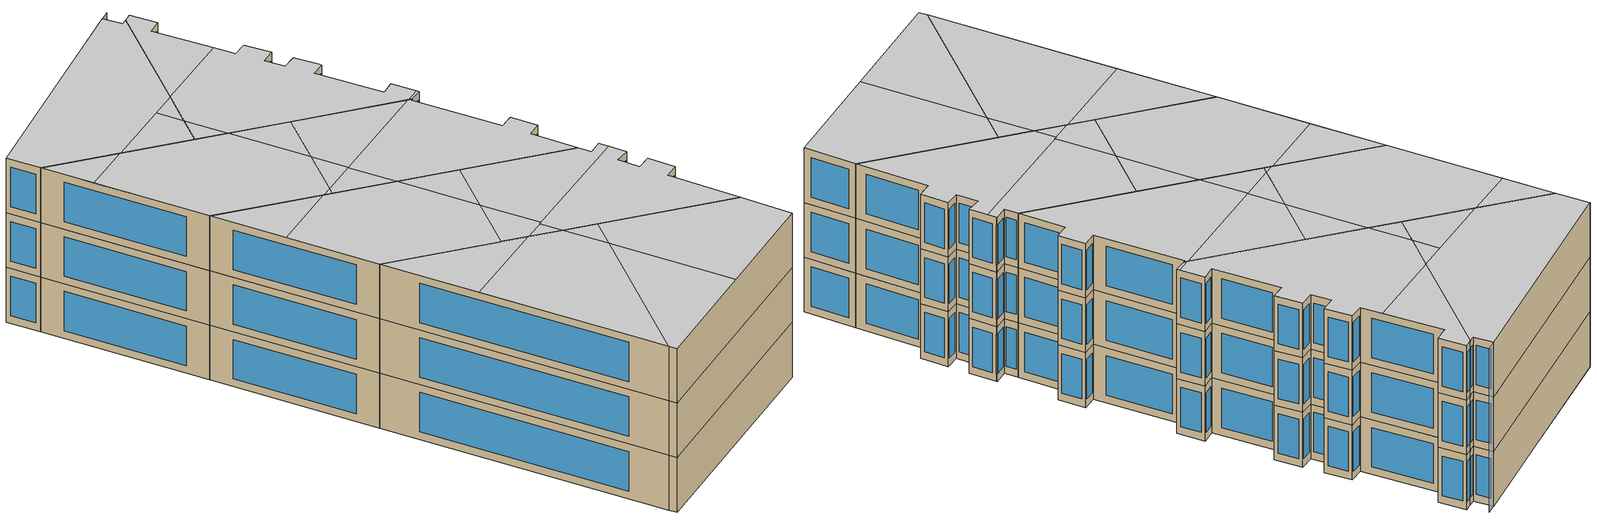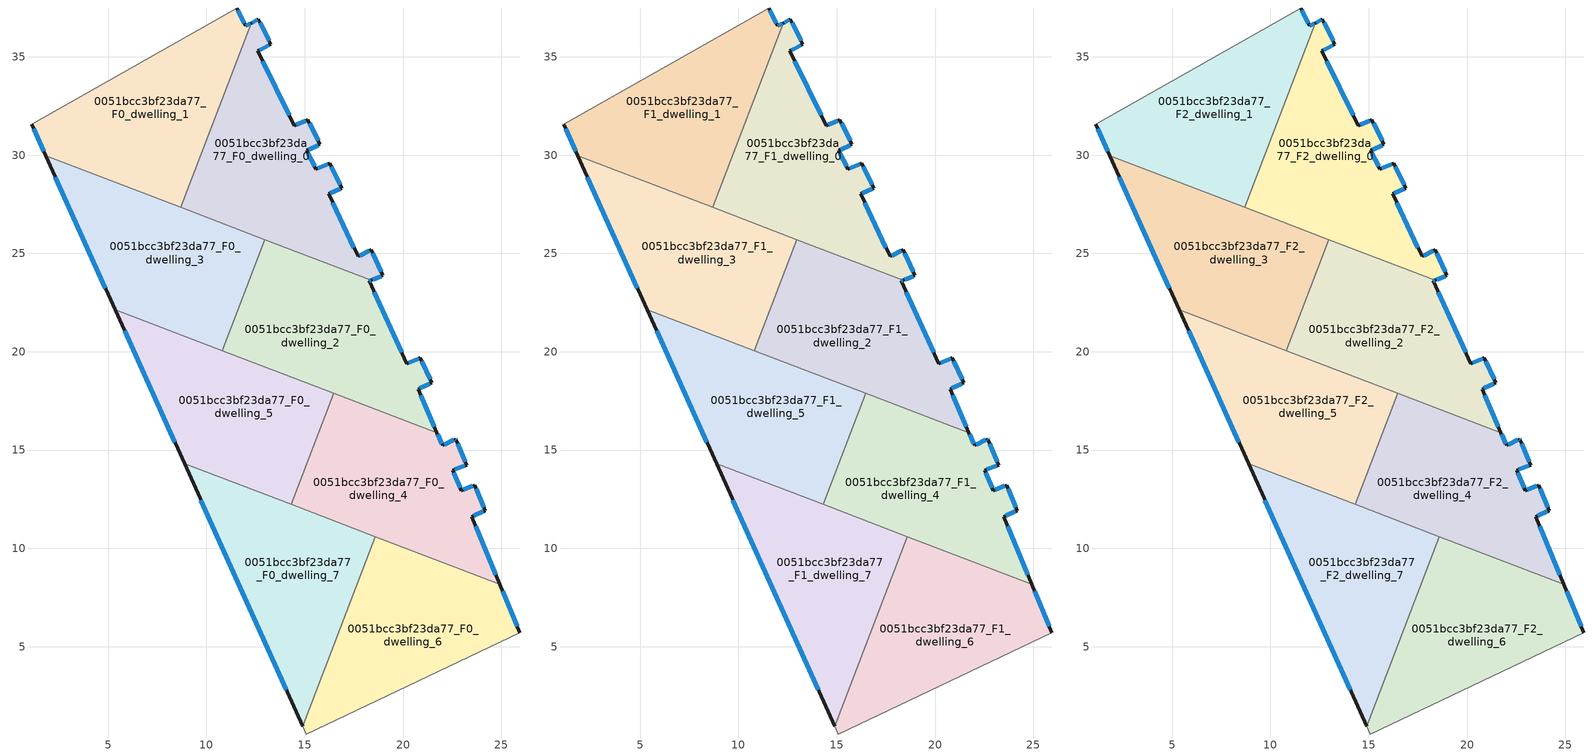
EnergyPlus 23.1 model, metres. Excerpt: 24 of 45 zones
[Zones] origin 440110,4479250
0051bcc3bf23da77_F0_dwelling_0
 floor ground (EU_floor_Construction): 13.27,35.63 12.6,35.3 14.47,31.5 15.15,31.79 15.77,30.55 15.1,30.24 15.56,29.29 16.26,29.59 16.89,28.33 16.21,28.03 17.71,24.85 18.37,25.19 18.97,23.88 18.37,23.64 8.68,27.34 12.27,36.72 12.64,36.91 z0
 wall outside (EU_wall_Construction): 18.37,23.64 18.97,23.88 18.37,25.19 17.71,24.85 16.21,28.03 16.89,28.33 16.26,29.59 15.56,29.29 15.1,30.24 15.77,30.55 15.15,31.79 14.47,31.5 12.6,35.3 13.27,35.63 12.64,36.91 12.27,36.72 z0:3
 wall to 0051bcc3bf23da77_F0_dwelling_1 (EU_wall_Construction): 12.27,36.72 8.68,27.34 z0:3
 wall to 0051bcc3bf23da77_F0_dwelling_2 (EU_wall_Construction): 12.95,25.71 18.37,23.64 z0:3
 wall to 0051bcc3bf23da77_F0_dwelling_3 (EU_wall_Construction): 8.68,27.34 12.95,25.71 z0:3
 window (EU_Window_Construction): 14.21,32.03 12.86,34.77 / 15.06,31.75 14.56,31.54 / 15.69,30.72 15.24,31.62 / 15.19,30.28 15.68,30.5 / 15.49,29.43 15.16,30.11 / 16.17,29.55 15.66,29.33 / 16.8,28.5 16.35,29.41 / 16.3,28.07 16.8,28.29 / 17.5,25.29 16.42,27.59 / 18.28,25.14 17.8,24.89 / 18.89,24.06 18.46,25.01 / 18.45,23.67 18.89,23.85 / 12.59,36.88 12.32,36.74 / 13.18,35.81 12.73,36.73 / 12.7,35.35 13.18,35.58 z0.42:2.58
0051bcc3bf23da77_F0_dwelling_1
 floor ground (EU_floor_Construction): 11.54,37.49 11.99,36.57 12.27,36.72 8.68,27.34 1.82,29.97 1.1,31.56 z0
 wall outside (EU_wall_Construction): 1.1,31.56 1.82,29.97 / 12.27,36.72 11.99,36.57 11.54,37.49 z0:3
 wall adiabatic (EU_wall_Construction): 11.54,37.49 1.1,31.56 z0:3
 wall to 0051bcc3bf23da77_F0_dwelling_3 (EU_wall_Construction): 1.82,29.97 8.68,27.34 z0:3
 window (EU_Window_Construction): 1.2,31.34 1.72,30.19 / 11.92,36.7 11.6,37.36 / 12.23,36.7 12.03,36.59 z0.42:2.58
0051bcc3bf23da77_F0_dwelling_2
 floor ground (EU_floor_Construction): 18.37,23.64 18.28,23.6 20.18,19.39 20.88,19.69 21.45,18.41 20.76,18.1 21.72,15.88 10.79,20.06 12.96,25.71 z0
 wall outside (EU_wall_Construction): 21.72,15.88 20.76,18.1 21.45,18.41 20.88,19.69 20.18,19.39 18.28,23.6 / 18.37,23.64 18.28,23.6 z0:3
 wall to 0051bcc3bf23da77_F0_dwelling_3 (EU_wall_Construction): 12.96,25.71 10.79,20.06 z0:3
 wall to 0051bcc3bf23da77_F0_dwelling_5 (EU_wall_Construction): 10.79,20.06 16.47,17.89 z0:3
 wall to 0051bcc3bf23da77_F0_dwelling_4 (EU_wall_Construction): 16.47,17.89 21.72,15.88 z0:3
 window (EU_Window_Construction): 20.85,18.14 21.35,18.37 / 21.59,16.19 20.89,17.79 / 18.36,23.63 18.29,23.61 / 19.92,19.97 18.54,23.02 / 20.79,19.65 20.28,19.43 / 21.37,18.59 20.96,19.52 z0.42:2.58
0051bcc3bf23da77_F0_dwelling_3
 floor ground (EU_floor_Construction): 12.96,25.71 10.79,20.06 5.35,22.15 1.82,29.97 z0
 wall outside (EU_wall_Construction): 1.82,29.97 5.35,22.15 z0:3
 wall to 0051bcc3bf23da77_F0_dwelling_5 (EU_wall_Construction): 5.35,22.15 10.79,20.06 z0:3
 window (EU_Window_Construction): 2.31,28.88 4.86,23.23 z0.42:2.58
0051bcc3bf23da77_F0_dwelling_4
 floor ground (EU_floor_Construction): 22.68,15.56 22.7,15.51 23.23,14.22 22.52,13.99 22.96,12.94 23.64,13.22 24.18,11.92 23.5,11.61 24.92,8.17 14.3,12.23 16.47,17.89 21.72,15.88 22.01,15.23 z0
 wall outside (EU_wall_Construction): 24.92,8.17 23.5,11.61 24.18,11.92 23.64,13.22 22.96,12.94 22.52,13.99 23.23,14.22 22.7,15.51 22.68,15.56 22.01,15.23 21.72,15.88 z0:3
 wall to 0051bcc3bf23da77_F0_dwelling_5 (EU_wall_Construction): 16.47,17.89 14.3,12.23 z0:3
 wall to 0051bcc3bf23da77_F0_dwelling_6 (EU_wall_Construction): 18.59,10.59 24.92,8.17 z0:3
 wall to 0051bcc3bf23da77_F0_dwelling_7 (EU_wall_Construction): 14.3,12.23 18.59,10.59 z0:3
 window (EU_Window_Construction): 22.9,13.08 22.58,13.84 / 23.54,13.18 23.05,12.98 / 24.1,12.1 23.71,13.04 / 23.59,11.66 24.08,11.88 / 24.72,8.65 23.69,11.14 / 21.97,15.32 21.76,15.79 / 22.59,15.52 22.1,15.28 / 22.7,15.52 22.68,15.55 / 23.16,14.4 22.77,15.33 / 22.62,14.02 23.13,14.19 z0.42:2.58
0051bcc3bf23da77_F0_dwelling_5
 floor ground (EU_floor_Construction): 16.47,17.89 14.3,12.23 8.88,14.31 5.35,22.15 z0
 wall outside (EU_wall_Construction): 5.35,22.15 8.88,14.31 z0:3
 wall to 0051bcc3bf23da77_F0_dwelling_7 (EU_wall_Construction): 8.88,14.31 14.3,12.23 z0:3
 window (EU_Window_Construction): 5.84,21.06 8.39,15.4 z0.42:2.58
0051bcc3bf23da77_F0_dwelling_6
 floor ground (EU_floor_Construction): 24.92,8.17 25.94,5.7 15.08,0.56 14.9,0.95 18.59,10.59 z0
 wall outside (EU_wall_Construction): 25.94,5.7 24.92,8.17 z0:3
 wall adiabatic (EU_wall_Construction): 14.9,0.95 15.08,0.56 25.94,5.7 z0:3
 wall to 0051bcc3bf23da77_F0_dwelling_7 (EU_wall_Construction): 18.59,10.59 14.9,0.95 z0:3
 window (EU_Window_Construction): 25.8,6.04 25.06,7.83 z0.42:2.58
0051bcc3bf23da77_F0_dwelling_7
 floor ground (EU_floor_Construction): 18.59,10.59 14.9,0.95 8.88,14.31 z0
 wall outside (EU_wall_Construction): 8.88,14.31 14.9,0.95 z0:3
 window (EU_Window_Construction): 9.72,12.45 14.07,2.81 z0.42:2.58
0051bcc3bf23da77_F1_dwelling_0
 floor to 0051bcc3bf23da77_F0_dwelling_0 (EU_floor_Construction): 13.27,35.63 12.6,35.3 14.47,31.5 15.15,31.79 15.77,30.55 15.1,30.24 15.56,29.29 16.26,29.59 16.89,28.33 16.21,28.03 17.71,24.85 18.37,25.19 18.97,23.88 18.37,23.64 8.68,27.34 12.27,36.72 12.64,36.91 z3
 wall outside (EU_wall_Construction): 18.37,23.64 18.97,23.88 18.37,25.19 17.71,24.85 16.21,28.03 16.89,28.33 16.26,29.59 15.56,29.29 15.1,30.24 15.77,30.55 15.15,31.79 14.47,31.5 12.6,35.3 13.27,35.63 12.64,36.91 12.27,36.72 z3:6
 wall to 0051bcc3bf23da77_F1_dwelling_1 (EU_wall_Construction): 12.27,36.72 8.68,27.34 z3:6
 wall to 0051bcc3bf23da77_F1_dwelling_2 (EU_wall_Construction): 12.95,25.71 18.37,23.64 z3:6
 wall to 0051bcc3bf23da77_F1_dwelling_3 (EU_wall_Construction): 8.68,27.34 12.95,25.71 z3:6
 window (EU_Window_Construction): 14.21,32.03 12.86,34.77 / 15.06,31.75 14.56,31.54 / 15.69,30.72 15.24,31.62 / 15.19,30.28 15.68,30.5 / 15.49,29.43 15.16,30.11 / 16.17,29.55 15.66,29.33 / 16.8,28.5 16.35,29.41 / 16.3,28.07 16.8,28.29 / 17.5,25.29 16.42,27.59 / 18.28,25.14 17.8,24.89 / 18.89,24.06 18.46,25.01 / 18.45,23.67 18.89,23.85 / 12.59,36.88 12.32,36.74 / 13.18,35.81 12.73,36.73 / 12.7,35.35 13.18,35.58 z3.42:5.58
0051bcc3bf23da77_F1_dwelling_1
 floor to 0051bcc3bf23da77_F0_dwelling_1 (EU_floor_Construction): 11.54,37.49 11.99,36.57 12.27,36.72 8.68,27.34 1.82,29.97 1.1,31.56 z3
 wall outside (EU_wall_Construction): 1.1,31.56 1.82,29.97 / 12.27,36.72 11.99,36.57 11.54,37.49 z3:6
 wall adiabatic (EU_wall_Construction): 11.54,37.49 1.1,31.56 z3:6
 wall to 0051bcc3bf23da77_F1_dwelling_3 (EU_wall_Construction): 1.82,29.97 8.68,27.34 z3:6
 window (EU_Window_Construction): 1.2,31.34 1.72,30.19 / 11.92,36.7 11.6,37.36 / 12.23,36.7 12.03,36.59 z3.42:5.58
0051bcc3bf23da77_F1_dwelling_2
 floor to 0051bcc3bf23da77_F0_dwelling_2 (EU_floor_Construction): 18.37,23.64 18.28,23.6 20.18,19.39 20.88,19.69 21.45,18.41 20.76,18.1 21.72,15.88 10.79,20.06 12.96,25.71 z3
 wall outside (EU_wall_Construction): 21.72,15.88 20.76,18.1 21.45,18.41 20.88,19.69 20.18,19.39 18.28,23.6 / 18.37,23.64 18.28,23.6 z3:6
 wall to 0051bcc3bf23da77_F1_dwelling_3 (EU_wall_Construction): 12.96,25.71 10.79,20.06 z3:6
 wall to 0051bcc3bf23da77_F1_dwelling_5 (EU_wall_Construction): 10.79,20.06 16.47,17.89 z3:6
 wall to 0051bcc3bf23da77_F1_dwelling_4 (EU_wall_Construction): 16.47,17.89 21.72,15.88 z3:6
 window (EU_Window_Construction): 20.85,18.14 21.35,18.37 / 21.59,16.19 20.89,17.79 / 18.36,23.63 18.29,23.61 / 19.92,19.97 18.54,23.02 / 20.79,19.65 20.28,19.43 / 21.37,18.59 20.96,19.52 z3.42:5.58
0051bcc3bf23da77_F1_dwelling_3
 floor to 0051bcc3bf23da77_F0_dwelling_3 (EU_floor_Construction): 12.96,25.71 10.79,20.06 5.35,22.15 1.82,29.97 z3
 wall outside (EU_wall_Construction): 1.82,29.97 5.35,22.15 z3:6
 wall to 0051bcc3bf23da77_F1_dwelling_5 (EU_wall_Construction): 5.35,22.15 10.79,20.06 z3:6
 window (EU_Window_Construction): 2.31,28.88 4.86,23.23 z3.42:5.58
0051bcc3bf23da77_F1_dwelling_4
 floor to 0051bcc3bf23da77_F0_dwelling_4 (EU_floor_Construction): 22.68,15.56 22.7,15.51 23.23,14.22 22.52,13.99 22.96,12.94 23.64,13.22 24.18,11.92 23.5,11.61 24.92,8.17 14.3,12.23 16.47,17.89 21.72,15.88 22.01,15.23 z3
 wall outside (EU_wall_Construction): 24.92,8.17 23.5,11.61 24.18,11.92 23.64,13.22 22.96,12.94 22.52,13.99 23.23,14.22 22.7,15.51 22.68,15.56 22.01,15.23 21.72,15.88 z3:6
 wall to 0051bcc3bf23da77_F1_dwelling_5 (EU_wall_Construction): 16.47,17.89 14.3,12.23 z3:6
 wall to 0051bcc3bf23da77_F1_dwelling_6 (EU_wall_Construction): 18.59,10.59 24.92,8.17 z3:6
 wall to 0051bcc3bf23da77_F1_dwelling_7 (EU_wall_Construction): 14.3,12.23 18.59,10.59 z3:6
 window (EU_Window_Construction): 22.9,13.08 22.58,13.84 / 23.54,13.18 23.05,12.98 / 24.1,12.1 23.71,13.04 / 23.59,11.66 24.08,11.88 / 24.72,8.65 23.69,11.14 / 21.97,15.32 21.76,15.79 / 22.59,15.52 22.1,15.28 / 22.7,15.52 22.68,15.55 / 23.16,14.4 22.77,15.33 / 22.62,14.02 23.13,14.19 z3.42:5.58
0051bcc3bf23da77_F1_dwelling_5
 floor to 0051bcc3bf23da77_F0_dwelling_5 (EU_floor_Construction): 16.47,17.89 14.3,12.23 8.88,14.31 5.35,22.15 z3
 wall outside (EU_wall_Construction): 5.35,22.15 8.88,14.31 z3:6
 wall to 0051bcc3bf23da77_F1_dwelling_7 (EU_wall_Construction): 8.88,14.31 14.3,12.23 z3:6
 window (EU_Window_Construction): 5.84,21.06 8.39,15.4 z3.42:5.58
0051bcc3bf23da77_F1_dwelling_6
 floor to 0051bcc3bf23da77_F0_dwelling_6 (EU_floor_Construction): 24.92,8.17 25.94,5.7 15.08,0.56 14.9,0.95 18.59,10.59 z3
 wall outside (EU_wall_Construction): 25.94,5.7 24.92,8.17 z3:6
 wall adiabatic (EU_wall_Construction): 14.9,0.95 15.08,0.56 25.94,5.7 z3:6
 wall to 0051bcc3bf23da77_F1_dwelling_7 (EU_wall_Construction): 18.59,10.59 14.9,0.95 z3:6
 window (EU_Window_Construction): 25.8,6.04 25.06,7.83 z3.42:5.58
0051bcc3bf23da77_F1_dwelling_7
 floor to 0051bcc3bf23da77_F0_dwelling_7 (EU_floor_Construction): 18.59,10.59 14.9,0.95 8.88,14.31 z3
 wall outside (EU_wall_Construction): 8.88,14.31 14.9,0.95 z3:6
 window (EU_Window_Construction): 9.72,12.45 14.07,2.81 z3.42:5.58
0051bcc3bf23da77_F2_dwelling_0
 floor to 0051bcc3bf23da77_F1_dwelling_0 (EU_floor_Construction): 13.27,35.63 12.6,35.3 14.47,31.5 15.15,31.79 15.77,30.55 15.1,30.24 15.56,29.29 16.26,29.59 16.89,28.33 16.21,28.03 17.71,24.85 18.37,25.19 18.97,23.88 18.37,23.64 8.68,27.34 12.27,36.72 12.64,36.91 z6
 wall outside (EU_wall_Construction): 18.37,23.64 18.97,23.88 18.37,25.19 17.71,24.85 16.21,28.03 16.89,28.33 16.26,29.59 15.56,29.29 15.1,30.24 15.77,30.55 15.15,31.79 14.47,31.5 12.6,35.3 13.27,35.63 12.64,36.91 12.27,36.72 z6:9
 wall to 0051bcc3bf23da77_F2_dwelling_1 (EU_wall_Construction): 12.27,36.72 8.68,27.34 z6:9
 wall to 0051bcc3bf23da77_F2_dwelling_2 (EU_wall_Construction): 12.95,25.71 18.37,23.64 z6:9
 wall to 0051bcc3bf23da77_F2_dwelling_3 (EU_wall_Construction): 8.68,27.34 12.95,25.71 z6:9
 window (EU_Window_Construction): 14.21,32.03 12.86,34.77 / 15.06,31.75 14.56,31.54 / 15.69,30.72 15.24,31.62 / 15.19,30.28 15.68,30.5 / 15.49,29.43 15.16,30.11 / 16.17,29.55 15.66,29.33 / 16.8,28.5 16.35,29.41 / 16.3,28.07 16.8,28.29 / 17.5,25.29 16.42,27.59 / 18.28,25.14 17.8,24.89 / 18.89,24.06 18.46,25.01 / 18.45,23.67 18.89,23.85 / 12.59,36.88 12.32,36.74 / 13.18,35.81 12.73,36.73 / 12.7,35.35 13.18,35.58 z6.42:8.58
 ceiling to 0051bcc3bf23da77_F3_dwelling_5 (EU_floor_Construction): 18.91,24.03 18.37,25.19 17.71,24.85 16.21,28.03 16.89,28.33 16.83,28.45 16.26,29.59 15.56,29.29 15.1,30.24 15.77,30.55 15.15,31.79 14.47,31.5 13.98,32.49 9.96,30.68 9.25,28.82 10.17,26.77 18.19,23.71 z9
 ceiling to 0051bcc3bf23da77_F3_dwelling_6 (EU_floor_Construction): 13.98,32.49 12.6,35.3 13.27,35.63 12.64,36.91 12.27,36.72 9.96,30.68 z9
 ceiling to 0051bcc3bf23da77_F3_dwelling_3 (EU_floor_Construction): 18.97,23.88 18.91,24.03 18.19,23.71 18.37,23.64 z9
 ceiling to 0051bcc3bf23da77_F3_dwelling_4 (EU_floor_Construction): 10.17,26.77 9.25,28.82 8.68,27.34 z9
0051bcc3bf23da77_F2_dwelling_1
 floor to 0051bcc3bf23da77_F1_dwelling_1 (EU_floor_Construction): 11.54,37.49 11.99,36.57 12.27,36.72 8.68,27.34 1.82,29.97 1.1,31.56 z6
 wall outside (EU_wall_Construction): 1.1,31.56 1.82,29.97 / 12.27,36.72 11.99,36.57 11.54,37.49 z6:9
 wall adiabatic (EU_wall_Construction): 11.54,37.49 1.1,31.56 z6:9
 wall to 0051bcc3bf23da77_F2_dwelling_3 (EU_wall_Construction): 1.82,29.97 8.68,27.34 z6:9
 window (EU_Window_Construction): 1.2,31.34 1.72,30.19 / 11.92,36.7 11.6,37.36 / 12.23,36.7 12.03,36.59 z6.42:8.58
 ceiling to 0051bcc3bf23da77_F3_dwelling_6 (EU_floor_Construction): 9.96,30.68 12.27,36.72 11.99,36.57 11.54,37.49 1.1,31.56 1.82,29.97 5.37,28.61 z9
 ceiling to 0051bcc3bf23da77_F3_dwelling_5 (EU_floor_Construction): 9.25,28.82 9.96,30.68 8.67,30.1 z9
 ceiling adiabatic (EU_roof_Construction): 8.68,27.34 9.25,28.82 8.67,30.1 9.96,30.68 5.37,28.61 z9
0051bcc3bf23da77_F2_dwelling_2
 floor to 0051bcc3bf23da77_F1_dwelling_2 (EU_floor_Construction): 18.37,23.64 18.28,23.6 20.18,19.39 20.88,19.69 21.45,18.41 20.76,18.1 21.72,15.88 10.79,20.06 12.96,25.71 z6
 wall outside (EU_wall_Construction): 21.72,15.88 20.76,18.1 21.45,18.41 20.88,19.69 20.18,19.39 18.28,23.6 / 18.37,23.64 18.28,23.6 z6:9
 wall to 0051bcc3bf23da77_F2_dwelling_3 (EU_wall_Construction): 12.96,25.71 10.79,20.06 z6:9
 wall to 0051bcc3bf23da77_F2_dwelling_5 (EU_wall_Construction): 10.79,20.06 16.47,17.89 z6:9
 wall to 0051bcc3bf23da77_F2_dwelling_4 (EU_wall_Construction): 16.47,17.89 21.72,15.88 z6:9
 window (EU_Window_Construction): 20.85,18.14 21.35,18.37 / 21.59,16.19 20.89,17.79 / 18.36,23.63 18.29,23.61 / 19.92,19.97 18.54,23.02 / 20.79,19.65 20.28,19.43 / 21.37,18.59 20.96,19.52 z6.42:8.58
 ceiling to 0051bcc3bf23da77_F3_dwelling_3 (EU_floor_Construction): 21.72,15.88 20.76,18.1 21.45,18.41 20.88,19.69 20.18,19.39 18.28,23.6 18.37,23.64 18.19,23.71 12.65,21.21 13.66,18.97 z9
 ceiling to 0051bcc3bf23da77_F3_dwelling_5 (EU_floor_Construction): 18.19,23.71 12.95,25.71 11.9,22.94 12.67,21.22 z9
 ceiling to 0051bcc3bf23da77_F3_dwelling_4 (EU_floor_Construction): 12.67,21.22 11.9,22.94 10.94,20.44 z9
 ceiling to 0051bcc3bf23da77_F3_dwelling_2 (EU_floor_Construction): 13.66,18.97 12.65,21.21 10.94,20.44 10.8,20.06 z9
0051bcc3bf23da77_F2_dwelling_3
 floor to 0051bcc3bf23da77_F1_dwelling_3 (EU_floor_Construction): 12.96,25.71 10.79,20.06 5.35,22.15 1.82,29.97 z6
 wall outside (EU_wall_Construction): 1.82,29.97 5.35,22.15 z6:9
 wall to 0051bcc3bf23da77_F2_dwelling_5 (EU_wall_Construction): 5.35,22.15 10.79,20.06 z6:9
 window (EU_Window_Construction): 2.31,28.88 4.86,23.23 z6.42:8.58
 ceiling to 0051bcc3bf23da77_F3_dwelling_4 (EU_floor_Construction): 10.94,20.44 11.9,22.94 10.17,26.77 5.37,28.61 2.93,27.51 5.35,22.15 10.42,20.21 z9
 ceiling to 0051bcc3bf23da77_F3_dwelling_6 (EU_floor_Construction): 5.37,28.61 1.82,29.97 2.93,27.51 z9
 ceiling to 0051bcc3bf23da77_F3_dwelling_2 (EU_floor_Construction): 10.8,20.06 10.94,20.44 10.42,20.21 z9
 ceiling to 0051bcc3bf23da77_F3_dwelling_5 (EU_floor_Construction): 11.9,22.94 12.95,25.71 10.17,26.77 z9
0051bcc3bf23da77_F2_dwelling_4
 floor to 0051bcc3bf23da77_F1_dwelling_4 (EU_floor_Construction): 22.68,15.56 22.7,15.51 23.23,14.22 22.52,13.99 22.96,12.94 23.64,13.22 24.18,11.92 23.5,11.61 24.92,8.17 14.3,12.23 16.47,17.89 21.72,15.88 22.01,15.23 z6
 wall outside (EU_wall_Construction): 24.92,8.17 23.5,11.61 24.18,11.92 23.64,13.22 22.96,12.94 22.52,13.99 23.23,14.22 22.7,15.51 22.68,15.56 22.01,15.23 21.72,15.88 z6:9
 wall to 0051bcc3bf23da77_F2_dwelling_5 (EU_wall_Construction): 16.47,17.89 14.3,12.23 z6:9
 wall to 0051bcc3bf23da77_F2_dwelling_6 (EU_wall_Construction): 18.59,10.59 24.92,8.17 z6:9
 wall to 0051bcc3bf23da77_F2_dwelling_7 (EU_wall_Construction): 14.3,12.23 18.59,10.59 z6:9
 window (EU_Window_Construction): 22.9,13.08 22.58,13.84 / 23.54,13.18 23.05,12.98 / 24.1,12.1 23.71,13.04 / 23.59,11.66 24.08,11.88 / 24.72,8.65 23.69,11.14 / 21.97,15.32 21.76,15.79 / 22.59,15.52 22.1,15.28 / 22.7,15.52 22.68,15.55 / 23.16,14.4 22.77,15.33 / 22.62,14.02 23.13,14.19 z6.42:8.58
 ceiling to 0051bcc3bf23da77_F3_dwelling_1 (EU_floor_Construction): 24.92,8.17 23.5,11.61 24.18,11.92 23.64,13.22 22.96,12.94 22.52,13.99 23.23,14.22 22.87,15.09 16.55,12.24 17.02,11.19 z9
 ceiling to 0051bcc3bf23da77_F3_dwelling_3 (EU_floor_Construction): 22.87,15.09 22.7,15.51 22.68,15.56 22.01,15.23 21.72,15.88 16.47,17.89 15.4,15.1 16.67,12.29 z9
 ceiling to 0051bcc3bf23da77_F3_dwelling_2 (EU_floor_Construction): 16.67,12.29 15.4,15.1 14.3,12.23 15.51,11.77 z9
 ceiling to 0051bcc3bf23da77_F3_dwelling_0 (EU_floor_Construction): 17.02,11.2 16.55,12.24 15.51,11.77 z9
0051bcc3bf23da77_F2_dwelling_5
 floor to 0051bcc3bf23da77_F1_dwelling_5 (EU_floor_Construction): 16.47,17.89 14.3,12.23 8.88,14.31 5.35,22.15 z6
 wall outside (EU_wall_Construction): 5.35,22.15 8.88,14.31 z6:9
 wall to 0051bcc3bf23da77_F2_dwelling_7 (EU_wall_Construction): 8.88,14.31 14.3,12.23 z6:9
 window (EU_Window_Construction): 5.84,21.06 8.39,15.4 z6.42:8.58
 ceiling to 0051bcc3bf23da77_F3_dwelling_2 (EU_floor_Construction): 14.3,12.23 15.4,15.1 13.66,18.97 10.42,20.21 6.93,18.63 8.88,14.31 z9
 ceiling to 0051bcc3bf23da77_F3_dwelling_3 (EU_floor_Construction): 15.4,15.1 16.47,17.89 13.66,18.97 z9
 ceiling to 0051bcc3bf23da77_F3_dwelling_4 (EU_floor_Construction): 10.42,20.21 5.35,22.15 6.93,18.63 z9
0051bcc3bf23da77_F2_dwelling_6
 floor to 0051bcc3bf23da77_F1_dwelling_6 (EU_floor_Construction): 24.92,8.17 25.94,5.7 15.08,0.56 14.9,0.95 18.59,10.59 z6
 wall outside (EU_wall_Construction): 25.94,5.7 24.92,8.17 z6:9
 wall adiabatic (EU_wall_Construction): 14.9,0.95 15.08,0.56 25.94,5.7 z6:9
 wall to 0051bcc3bf23da77_F2_dwelling_7 (EU_wall_Construction): 18.59,10.59 14.9,0.95 z6:9
 window (EU_Window_Construction): 25.8,6.04 25.06,7.83 z6.42:8.58
 ceiling to 0051bcc3bf23da77_F3_dwelling_1 (EU_floor_Construction): 25.94,5.7 24.92,8.17 18.59,10.59 17.99,9.03 20.63,3.18 z9
 ceiling to 0051bcc3bf23da77_F3_dwelling_0 (EU_floor_Construction): 20.63,3.18 17.99,9.03 14.9,0.95 15.08,0.56 z9
0051bcc3bf23da77_F2_dwelling_7
 floor to 0051bcc3bf23da77_F1_dwelling_7 (EU_floor_Construction): 18.59,10.59 14.9,0.95 8.88,14.31 z6
 wall outside (EU_wall_Construction): 8.88,14.31 14.9,0.95 z6:9
 window (EU_Window_Construction): 9.72,12.45 14.07,2.81 z6.42:8.58
 ceiling to 0051bcc3bf23da77_F3_dwelling_0 (EU_floor_Construction): 14.9,0.95 17.99,9.03 17.02,11.2 15.51,11.77 10.95,9.72 z9
 ceiling to 0051bcc3bf23da77_F3_dwelling_2 (EU_floor_Construction): 15.51,11.77 8.88,14.31 10.95,9.72 z9
 ceiling to 0051bcc3bf23da77_F3_dwelling_1 (EU_floor_Construction): 17.99,9.03 18.59,10.59 17.02,11.2 z9
shading: 11.99,37.74 1.1,31.56 z0:9
[Building]
EU S2 Campaign: North Axis=0; Terrain=City; Solar Distribution=FullExterior
[Site:Location]
Madrid: Latitude=40.5; Longitude=-3.5; Time Zone=1; Elevation=609
[SizingPeriod:WeatherFileDays]
AnnualSizingPeriod: Begin Month=1; Begin Day of Month=1; End Month=12; End Day of Month=31; Day of Week for Start Day=Monday; Use Weather File Daylight Saving Period=No; Use Weather File Rain and Snow Indicators=No
[MATERIAL]
EU_InternalMass_Material: Roughness=MediumRough; Thickness=0.1; Conductivity=1; Density=1800; Specific Heat=900; Thermal Absorptance=0.9; Solar Absorptance=0.7; Visible Absorptance=0.7
[MATERIAL:NOMASS] Roughness=MediumRough; Thermal Absorptance=0.9; Solar Absorptance=0.7; Visible Absorptance=0.7
Name | Thermal Resistance
EU_wall_NoMass | 1.60022
EU_roof_NoMass | 1.57597
EU_floor_NoMass | 0.470652
[WINDOWMATERIAL:SIMPLEGLAZINGSYSTEM]
EU_Window_SimpleGlazing: UFactor=3.28802; Solar Heat Gain Coefficient=0.85; Visible Transmittance=0.85
[CONSTRUCTION]
EU_wall_Construction: EU_wall_NoMass
EU_roof_Construction: EU_roof_NoMass
EU_floor_Construction: EU_floor_NoMass
EU_InternalMass_Construction: EU_InternalMass_Material
EU_Window_Construction: EU_Window_SimpleGlazing
[ZONE] Type=1; Multiplier=1; Ceiling Height=autocalculate; Floor Area=autocalculate; Part of Total Floor Area=Yes
Name | Volume
0051bcc3bf23da77_F0_dwelling_0; 0051bcc3bf23da77_F1_dwelling_0; 0051bcc3bf23da77_F2_dwelling_0 | 160.935
0051bcc3bf23da77_F0_dwelling_1; 0051bcc3bf23da77_F1_dwelling_1; 0051bcc3bf23da77_F2_dwelling_1; 0051bcc3bf23da77_F0_dwelling_2; 0051bcc3bf23da77_F1_dwelling_2; 0051bcc3bf23da77_F2_dwelling_2 | 160.934
0051bcc3bf23da77_F0_dwelling_3; 0051bcc3bf23da77_F1_dwelling_3; 0051bcc3bf23da77_F2_dwelling_3 | 160.932
0051bcc3bf23da77_F0_dwelling_4; 0051bcc3bf23da77_F1_dwelling_4; 0051bcc3bf23da77_F2_dwelling_4 | 160.925
0051bcc3bf23da77_F0_dwelling_5; 0051bcc3bf23da77_F1_dwelling_5; 0051bcc3bf23da77_F2_dwelling_5 | 160.942
0051bcc3bf23da77_F0_dwelling_6; 0051bcc3bf23da77_F1_dwelling_6; 0051bcc3bf23da77_F2_dwelling_6 | 160.943
0051bcc3bf23da77_F0_dwelling_7; 0051bcc3bf23da77_F1_dwelling_7; 0051bcc3bf23da77_F2_dwelling_7 | 160.947
[INTERNALMASS] Construction=EU_InternalMass_Construction
Name | Zone or ZoneList | Surface Area
0051bcc3bf23da77_F0_dwelling_0_EU_InternalMass | 0051bcc3bf23da77_F0_dwelling_0 | 53.6454
0051bcc3bf23da77_F0_dwelling_1_EU_InternalMass | 0051bcc3bf23da77_F0_dwelling_1 | 53.6445
0051bcc3bf23da77_F0_dwelling_2_EU_InternalMass | 0051bcc3bf23da77_F0_dwelling_2 | 53.6446
0051bcc3bf23da77_F0_dwelling_3_EU_InternalMass | 0051bcc3bf23da77_F0_dwelling_3 | 53.644
0051bcc3bf23da77_F0_dwelling_4_EU_InternalMass | 0051bcc3bf23da77_F0_dwelling_4 | 53.6419
0051bcc3bf23da77_F0_dwelling_5_EU_InternalMass | 0051bcc3bf23da77_F0_dwelling_5 | 53.6473
0051bcc3bf23da77_F0_dwelling_6_EU_InternalMass | 0051bcc3bf23da77_F0_dwelling_6 | 53.6476
0051bcc3bf23da77_F0_dwelling_7_EU_InternalMass | 0051bcc3bf23da77_F0_dwelling_7 | 53.649
0051bcc3bf23da77_F1_dwelling_0_EU_InternalMass | 0051bcc3bf23da77_F1_dwelling_0 | 53.6454
0051bcc3bf23da77_F1_dwelling_1_EU_InternalMass | 0051bcc3bf23da77_F1_dwelling_1 | 53.6445
0051bcc3bf23da77_F1_dwelling_2_EU_InternalMass | 0051bcc3bf23da77_F1_dwelling_2 | 53.6446
0051bcc3bf23da77_F1_dwelling_3_EU_InternalMass | 0051bcc3bf23da77_F1_dwelling_3 | 53.644
0051bcc3bf23da77_F1_dwelling_4_EU_InternalMass | 0051bcc3bf23da77_F1_dwelling_4 | 53.6419
0051bcc3bf23da77_F1_dwelling_5_EU_InternalMass | 0051bcc3bf23da77_F1_dwelling_5 | 53.6473
0051bcc3bf23da77_F1_dwelling_6_EU_InternalMass | 0051bcc3bf23da77_F1_dwelling_6 | 53.6476
0051bcc3bf23da77_F1_dwelling_7_EU_InternalMass | 0051bcc3bf23da77_F1_dwelling_7 | 53.649
0051bcc3bf23da77_F2_dwelling_0_EU_InternalMass | 0051bcc3bf23da77_F2_dwelling_0 | 53.6454
0051bcc3bf23da77_F2_dwelling_1_EU_InternalMass | 0051bcc3bf23da77_F2_dwelling_1 | 53.6445
0051bcc3bf23da77_F2_dwelling_2_EU_InternalMass | 0051bcc3bf23da77_F2_dwelling_2 | 53.6446
0051bcc3bf23da77_F2_dwelling_3_EU_InternalMass | 0051bcc3bf23da77_F2_dwelling_3 | 53.644
0051bcc3bf23da77_F2_dwelling_4_EU_InternalMass | 0051bcc3bf23da77_F2_dwelling_4 | 53.6419
0051bcc3bf23da77_F2_dwelling_5_EU_InternalMass | 0051bcc3bf23da77_F2_dwelling_5 | 53.6473
0051bcc3bf23da77_F2_dwelling_6_EU_InternalMass | 0051bcc3bf23da77_F2_dwelling_6 | 53.6476
0051bcc3bf23da77_F2_dwelling_7_EU_InternalMass | 0051bcc3bf23da77_F2_dwelling_7 | 53.649
[OTHEREQUIPMENT] Fuel Type=Electricity; Design Level Calculation Method=Watts/Area; Power per Zone Floor Area=1; Fraction Latent=0; Fraction Radiant=0; Fraction Lost=0; Carbon Dioxide Generation Rate=0; EndUse Subcategory=EU_Step8_InternalGains
Name | Zone or ZoneList or Space or SpaceList | Schedule
EU_Step8_InternalGain_0051bcc3bf23da77_F0_dwelling_0_f000 | 0051bcc3bf23da77_F0_dwelling_0 | EU_Step8_GainSchedule_0051bcc3bf23da77_F0_dwelling_0_f000
EU_Step8_InternalGain_0051bcc3bf23da77_F0_dwelling_1_f000 | 0051bcc3bf23da77_F0_dwelling_1 | EU_Step8_GainSchedule_0051bcc3bf23da77_F0_dwelling_1_f000
EU_Step8_InternalGain_0051bcc3bf23da77_F0_dwelling_2_f000 | 0051bcc3bf23da77_F0_dwelling_2 | EU_Step8_GainSchedule_0051bcc3bf23da77_F0_dwelling_2_f000
EU_Step8_InternalGain_0051bcc3bf23da77_F0_dwelling_3_f000 | 0051bcc3bf23da77_F0_dwelling_3 | EU_Step8_GainSchedule_0051bcc3bf23da77_F0_dwelling_3_f000
EU_Step8_InternalGain_0051bcc3bf23da77_F0_dwelling_4_f000 | 0051bcc3bf23da77_F0_dwelling_4 | EU_Step8_GainSchedule_0051bcc3bf23da77_F0_dwelling_4_f000
EU_Step8_InternalGain_0051bcc3bf23da77_F0_dwelling_5_f000 | 0051bcc3bf23da77_F0_dwelling_5 | EU_Step8_GainSchedule_0051bcc3bf23da77_F0_dwelling_5_f000
EU_Step8_InternalGain_0051bcc3bf23da77_F0_dwelling_6_f000 | 0051bcc3bf23da77_F0_dwelling_6 | EU_Step8_GainSchedule_0051bcc3bf23da77_F0_dwelling_6_f000
EU_Step8_InternalGain_0051bcc3bf23da77_F0_dwelling_7_f000 | 0051bcc3bf23da77_F0_dwelling_7 | EU_Step8_GainSchedule_0051bcc3bf23da77_F0_dwelling_7_f000
EU_Step8_InternalGain_0051bcc3bf23da77_F1_dwelling_0_f000 | 0051bcc3bf23da77_F1_dwelling_0 | EU_Step8_GainSchedule_0051bcc3bf23da77_F1_dwelling_0_f000
EU_Step8_InternalGain_0051bcc3bf23da77_F1_dwelling_1_f000 | 0051bcc3bf23da77_F1_dwelling_1 | EU_Step8_GainSchedule_0051bcc3bf23da77_F1_dwelling_1_f000
EU_Step8_InternalGain_0051bcc3bf23da77_F1_dwelling_2_f000 | 0051bcc3bf23da77_F1_dwelling_2 | EU_Step8_GainSchedule_0051bcc3bf23da77_F1_dwelling_2_f000
EU_Step8_InternalGain_0051bcc3bf23da77_F1_dwelling_3_f000 | 0051bcc3bf23da77_F1_dwelling_3 | EU_Step8_GainSchedule_0051bcc3bf23da77_F1_dwelling_3_f000
EU_Step8_InternalGain_0051bcc3bf23da77_F1_dwelling_4_f000 | 0051bcc3bf23da77_F1_dwelling_4 | EU_Step8_GainSchedule_0051bcc3bf23da77_F1_dwelling_4_f000
EU_Step8_InternalGain_0051bcc3bf23da77_F1_dwelling_5_f000 | 0051bcc3bf23da77_F1_dwelling_5 | EU_Step8_GainSchedule_0051bcc3bf23da77_F1_dwelling_5_f000
EU_Step8_InternalGain_0051bcc3bf23da77_F1_dwelling_6_f000 | 0051bcc3bf23da77_F1_dwelling_6 | EU_Step8_GainSchedule_0051bcc3bf23da77_F1_dwelling_6_f000
EU_Step8_InternalGain_0051bcc3bf23da77_F1_dwelling_7_f000 | 0051bcc3bf23da77_F1_dwelling_7 | EU_Step8_GainSchedule_0051bcc3bf23da77_F1_dwelling_7_f000
EU_Step8_InternalGain_0051bcc3bf23da77_F2_dwelling_0_f000 | 0051bcc3bf23da77_F2_dwelling_0 | EU_Step8_GainSchedule_0051bcc3bf23da77_F2_dwelling_0_f000
EU_Step8_InternalGain_0051bcc3bf23da77_F2_dwelling_1_f000 | 0051bcc3bf23da77_F2_dwelling_1 | EU_Step8_GainSchedule_0051bcc3bf23da77_F2_dwelling_1_f000
EU_Step8_InternalGain_0051bcc3bf23da77_F2_dwelling_2_f000 | 0051bcc3bf23da77_F2_dwelling_2 | EU_Step8_GainSchedule_0051bcc3bf23da77_F2_dwelling_2_f000
EU_Step8_InternalGain_0051bcc3bf23da77_F2_dwelling_3_f000 | 0051bcc3bf23da77_F2_dwelling_3 | EU_Step8_GainSchedule_0051bcc3bf23da77_F2_dwelling_3_f000
EU_Step8_InternalGain_0051bcc3bf23da77_F2_dwelling_4_f000 | 0051bcc3bf23da77_F2_dwelling_4 | EU_Step8_GainSchedule_0051bcc3bf23da77_F2_dwelling_4_f000
EU_Step8_InternalGain_0051bcc3bf23da77_F2_dwelling_5_f000 | 0051bcc3bf23da77_F2_dwelling_5 | EU_Step8_GainSchedule_0051bcc3bf23da77_F2_dwelling_5_f000
EU_Step8_InternalGain_0051bcc3bf23da77_F2_dwelling_6_f000 | 0051bcc3bf23da77_F2_dwelling_6 | EU_Step8_GainSchedule_0051bcc3bf23da77_F2_dwelling_6_f000
EU_Step8_InternalGain_0051bcc3bf23da77_F2_dwelling_7_f000 | 0051bcc3bf23da77_F2_dwelling_7 | EU_Step8_GainSchedule_0051bcc3bf23da77_F2_dwelling_7_f000
[ZONEVENTILATION:DESIGNFLOWRATE] Schedule=EU_AlwaysOn; Design Flow Rate Calculation Method=AirChanges/Hour; Air Changes per Hour=0.480704; Ventilation Type=Natural; Fan Pressure Rise=0; Fan Total Efficiency=1; Constant Term Coefficient=1; Temperature Term Coefficient=0; Velocity Term Coefficient=0; Velocity Squared Term Coefficient=0; Minimum Indoor Temperature=-100; Maximum Indoor Temperature=100; Delta Temperature=-100; Minimum Outdoor Temperature=-100; Maximum Outdoor Temperature=100; Maximum Wind Speed=40
Name | Zone or ZoneList or Space or SpaceList
EU_ConstantAir_0051bcc3bf23da77_F0_dwelling_0 | 0051bcc3bf23da77_F0_dwelling_0
EU_ConstantAir_0051bcc3bf23da77_F0_dwelling_1 | 0051bcc3bf23da77_F0_dwelling_1
EU_ConstantAir_0051bcc3bf23da77_F0_dwelling_2 | 0051bcc3bf23da77_F0_dwelling_2
EU_ConstantAir_0051bcc3bf23da77_F0_dwelling_3 | 0051bcc3bf23da77_F0_dwelling_3
EU_ConstantAir_0051bcc3bf23da77_F0_dwelling_4 | 0051bcc3bf23da77_F0_dwelling_4
EU_ConstantAir_0051bcc3bf23da77_F0_dwelling_5 | 0051bcc3bf23da77_F0_dwelling_5
EU_ConstantAir_0051bcc3bf23da77_F0_dwelling_6 | 0051bcc3bf23da77_F0_dwelling_6
EU_ConstantAir_0051bcc3bf23da77_F0_dwelling_7 | 0051bcc3bf23da77_F0_dwelling_7
EU_ConstantAir_0051bcc3bf23da77_F1_dwelling_0 | 0051bcc3bf23da77_F1_dwelling_0
EU_ConstantAir_0051bcc3bf23da77_F1_dwelling_1 | 0051bcc3bf23da77_F1_dwelling_1
EU_ConstantAir_0051bcc3bf23da77_F1_dwelling_2 | 0051bcc3bf23da77_F1_dwelling_2
EU_ConstantAir_0051bcc3bf23da77_F1_dwelling_3 | 0051bcc3bf23da77_F1_dwelling_3
EU_ConstantAir_0051bcc3bf23da77_F1_dwelling_4 | 0051bcc3bf23da77_F1_dwelling_4
EU_ConstantAir_0051bcc3bf23da77_F1_dwelling_5 | 0051bcc3bf23da77_F1_dwelling_5
EU_ConstantAir_0051bcc3bf23da77_F1_dwelling_6 | 0051bcc3bf23da77_F1_dwelling_6
EU_ConstantAir_0051bcc3bf23da77_F1_dwelling_7 | 0051bcc3bf23da77_F1_dwelling_7
EU_ConstantAir_0051bcc3bf23da77_F2_dwelling_0 | 0051bcc3bf23da77_F2_dwelling_0
EU_ConstantAir_0051bcc3bf23da77_F2_dwelling_1 | 0051bcc3bf23da77_F2_dwelling_1
EU_ConstantAir_0051bcc3bf23da77_F2_dwelling_2 | 0051bcc3bf23da77_F2_dwelling_2
EU_ConstantAir_0051bcc3bf23da77_F2_dwelling_3 | 0051bcc3bf23da77_F2_dwelling_3
EU_ConstantAir_0051bcc3bf23da77_F2_dwelling_4 | 0051bcc3bf23da77_F2_dwelling_4
EU_ConstantAir_0051bcc3bf23da77_F2_dwelling_5 | 0051bcc3bf23da77_F2_dwelling_5
EU_ConstantAir_0051bcc3bf23da77_F2_dwelling_6 | 0051bcc3bf23da77_F2_dwelling_6
EU_ConstantAir_0051bcc3bf23da77_F2_dwelling_7 | 0051bcc3bf23da77_F2_dwelling_7
[HVACTEMPLATE:THERMOSTAT] Constant Heating Setpoint=20; Constant Cooling Setpoint=50
EU_HeatOnly_0051bcc3bf23da77_F0_dwelling_0; EU_HeatOnly_0051bcc3bf23da77_F0_dwelling_1; EU_HeatOnly_0051bcc3bf23da77_F0_dwelling_2; EU_HeatOnly_0051bcc3bf23da77_F0_dwelling_3; EU_HeatOnly_0051bcc3bf23da77_F0_dwelling_4; EU_HeatOnly_0051bcc3bf23da77_F0_dwelling_5; EU_HeatOnly_0051bcc3bf23da77_F0_dwelling_6; EU_HeatOnly_0051bcc3bf23da77_F0_dwelling_7; EU_HeatOnly_0051bcc3bf23da77_F1_dwelling_0; EU_HeatOnly_0051bcc3bf23da77_F1_dwelling_1; EU_HeatOnly_0051bcc3bf23da77_F1_dwelling_2; EU_HeatOnly_0051bcc3bf23da77_F1_dwelling_3; EU_HeatOnly_0051bcc3bf23da77_F1_dwelling_4; EU_HeatOnly_0051bcc3bf23da77_F1_dwelling_5; EU_HeatOnly_0051bcc3bf23da77_F1_dwelling_6; EU_HeatOnly_0051bcc3bf23da77_F1_dwelling_7; EU_HeatOnly_0051bcc3bf23da77_F2_dwelling_0; EU_HeatOnly_0051bcc3bf23da77_F2_dwelling_1; EU_HeatOnly_0051bcc3bf23da77_F2_dwelling_2; EU_HeatOnly_0051bcc3bf23da77_F2_dwelling_3; EU_HeatOnly_0051bcc3bf23da77_F2_dwelling_4; EU_HeatOnly_0051bcc3bf23da77_F2_dwelling_5; EU_HeatOnly_0051bcc3bf23da77_F2_dwelling_6; EU_HeatOnly_0051bcc3bf23da77_F2_dwelling_7; EU_HeatOnly_0051bcc3bf23da77_F3_dwelling_0; EU_HeatOnly_0051bcc3bf23da77_F3_dwelling_1; EU_HeatOnly_0051bcc3bf23da77_F3_dwelling_2; EU_HeatOnly_0051bcc3bf23da77_F3_dwelling_3; EU_HeatOnly_0051bcc3bf23da77_F3_dwelling_4; EU_HeatOnly_0051bcc3bf23da77_F3_dwelling_5; EU_HeatOnly_0051bcc3bf23da77_F3_dwelling_6; EU_HeatOnly_0051bcc3bf23da77_F4_dwelling_0; EU_HeatOnly_0051bcc3bf23da77_F4_dwelling_1; EU_HeatOnly_0051bcc3bf23da77_F4_dwelling_2; EU_HeatOnly_0051bcc3bf23da77_F4_dwelling_3; EU_HeatOnly_0051bcc3bf23da77_F4_dwelling_4; EU_HeatOnly_0051bcc3bf23da77_F4_dwelling_5; EU_HeatOnly_0051bcc3bf23da77_F4_dwelling_6; EU_HeatOnly_0051bcc3bf23da77_F5_dwelling_0; EU_HeatOnly_0051bcc3bf23da77_F5_dwelling_1; EU_HeatOnly_0051bcc3bf23da77_F5_dwelling_2; EU_HeatOnly_0051bcc3bf23da77_F5_dwelling_3; EU_HeatOnly_0051bcc3bf23da77_F5_dwelling_4; EU_HeatOnly_0051bcc3bf23da77_F5_dwelling_5; EU_HeatOnly_0051bcc3bf23da77_F5_dwelling_6
[HVACTEMPLATE:ZONE:IDEALLOADSAIRSYSTEM] System Availability Schedule=EU_AlwaysOn; Maximum Heating Supply Air Temperature=50; Minimum Cooling Supply Air Temperature=13; Maximum Heating Supply Air Humidity Ratio=0.0156; Minimum Cooling Supply Air Humidity Ratio=0.0077; Heating Limit=NoLimit; Cooling Limit=NoLimit; Heating Availability Schedule=EU_AlwaysOn; Cooling Availability Schedule=EU_CoolingOff; Dehumidification Control Type=ConstantSensibleHeatRatio; Cooling Sensible Heat Ratio=0.7; Dehumidification Setpoint=60; Humidification Control Type=None; Humidification Setpoint=30; Outdoor Air Method=None; Outdoor Air Flow Rate per Person=0.00944; Outdoor Air Flow Rate per Zone Floor Area=0; Outdoor Air Flow Rate per Zone=0; Demand Controlled Ventilation Type=None; Outdoor Air Economizer Type=NoEconomizer; Heat Recovery Type=None; Sensible Heat Recovery Effectiveness=0.7; Latent Heat Recovery Effectiveness=0.65
Name | Template Thermostat
0051bcc3bf23da77_F0_dwelling_0 | EU_HeatOnly_0051bcc3bf23da77_F0_dwelling_0
0051bcc3bf23da77_F0_dwelling_1 | EU_HeatOnly_0051bcc3bf23da77_F0_dwelling_1
0051bcc3bf23da77_F0_dwelling_2 | EU_HeatOnly_0051bcc3bf23da77_F0_dwelling_2
0051bcc3bf23da77_F0_dwelling_3 | EU_HeatOnly_0051bcc3bf23da77_F0_dwelling_3
0051bcc3bf23da77_F0_dwelling_4 | EU_HeatOnly_0051bcc3bf23da77_F0_dwelling_4
0051bcc3bf23da77_F0_dwelling_5 | EU_HeatOnly_0051bcc3bf23da77_F0_dwelling_5
0051bcc3bf23da77_F0_dwelling_6 | EU_HeatOnly_0051bcc3bf23da77_F0_dwelling_6
0051bcc3bf23da77_F0_dwelling_7 | EU_HeatOnly_0051bcc3bf23da77_F0_dwelling_7
0051bcc3bf23da77_F1_dwelling_0 | EU_HeatOnly_0051bcc3bf23da77_F1_dwelling_0
0051bcc3bf23da77_F1_dwelling_1 | EU_HeatOnly_0051bcc3bf23da77_F1_dwelling_1
0051bcc3bf23da77_F1_dwelling_2 | EU_HeatOnly_0051bcc3bf23da77_F1_dwelling_2
0051bcc3bf23da77_F1_dwelling_3 | EU_HeatOnly_0051bcc3bf23da77_F1_dwelling_3
0051bcc3bf23da77_F1_dwelling_4 | EU_HeatOnly_0051bcc3bf23da77_F1_dwelling_4
0051bcc3bf23da77_F1_dwelling_5 | EU_HeatOnly_0051bcc3bf23da77_F1_dwelling_5
0051bcc3bf23da77_F1_dwelling_6 | EU_HeatOnly_0051bcc3bf23da77_F1_dwelling_6
0051bcc3bf23da77_F1_dwelling_7 | EU_HeatOnly_0051bcc3bf23da77_F1_dwelling_7
0051bcc3bf23da77_F2_dwelling_0 | EU_HeatOnly_0051bcc3bf23da77_F2_dwelling_0
0051bcc3bf23da77_F2_dwelling_1 | EU_HeatOnly_0051bcc3bf23da77_F2_dwelling_1
0051bcc3bf23da77_F2_dwelling_2 | EU_HeatOnly_0051bcc3bf23da77_F2_dwelling_2
0051bcc3bf23da77_F2_dwelling_3 | EU_HeatOnly_0051bcc3bf23da77_F2_dwelling_3
0051bcc3bf23da77_F2_dwelling_4 | EU_HeatOnly_0051bcc3bf23da77_F2_dwelling_4
0051bcc3bf23da77_F2_dwelling_5 | EU_HeatOnly_0051bcc3bf23da77_F2_dwelling_5
0051bcc3bf23da77_F2_dwelling_6 | EU_HeatOnly_0051bcc3bf23da77_F2_dwelling_6
0051bcc3bf23da77_F2_dwelling_7 | EU_HeatOnly_0051bcc3bf23da77_F2_dwelling_7
[SIZING:ZONE] Zone Cooling Design Supply Air Temperature Input Method=SupplyAirTemperature; Zone Cooling Design Supply Air Temperature=13; Zone Heating Design Supply Air Temperature Input Method=SupplyAirTemperature; Zone Heating Design Supply Air Temperature=50; Zone Cooling Design Supply Air Humidity Ratio=0.008; Zone Heating Design Supply Air Humidity Ratio=0.008; Cooling Design Air Flow Method=DesignDay; Cooling Design Air Flow Rate=0; Cooling Minimum Air Flow per Zone Floor Area=0.000762; Cooling Minimum Air Flow=0; Cooling Minimum Air Flow Fraction=0.2; Heating Design Air Flow Method=DesignDay; Heating Design Air Flow Rate=0; Heating Maximum Air Flow per Zone Floor Area=0.002032; Heating Maximum Air Flow=0.141576; Heating Maximum Air Flow Fraction=0.3; Account for Dedicated Outdoor Air System=No; Dedicated Outdoor Air System Control Strategy=NeutralSupplyAir; Dedicated Outdoor Air Low Setpoint Temperature for Design=autosize; Dedicated Outdoor Air High Setpoint Temperature for Design=autosize; Zone Load Sizing Method=Sensible Load Only No Latent Load; Zone Latent Cooling Design Supply Air Humidity Ratio Input Method=HumidityRatioDifference; Zone Cooling Design Supply Air Humidity Ratio Difference=0.005; Zone Latent Heating Design Supply Air Humidity Ratio Input Method=HumidityRatioDifference; Zone Humidification Design Supply Air Humidity Ratio Difference=0.005
0051bcc3bf23da77_F0_dwelling_0; 0051bcc3bf23da77_F0_dwelling_1; 0051bcc3bf23da77_F0_dwelling_2; 0051bcc3bf23da77_F0_dwelling_3; 0051bcc3bf23da77_F0_dwelling_4; 0051bcc3bf23da77_F0_dwelling_5; 0051bcc3bf23da77_F0_dwelling_6; 0051bcc3bf23da77_F0_dwelling_7; 0051bcc3bf23da77_F1_dwelling_0; 0051bcc3bf23da77_F1_dwelling_1; 0051bcc3bf23da77_F1_dwelling_2; 0051bcc3bf23da77_F1_dwelling_3; 0051bcc3bf23da77_F1_dwelling_4; 0051bcc3bf23da77_F1_dwelling_5; 0051bcc3bf23da77_F1_dwelling_6; 0051bcc3bf23da77_F1_dwelling_7; 0051bcc3bf23da77_F2_dwelling_0; 0051bcc3bf23da77_F2_dwelling_1; 0051bcc3bf23da77_F2_dwelling_2; 0051bcc3bf23da77_F2_dwelling_3; 0051bcc3bf23da77_F2_dwelling_4; 0051bcc3bf23da77_F2_dwelling_5; 0051bcc3bf23da77_F2_dwelling_6; 0051bcc3bf23da77_F2_dwelling_7
[SCHEDULE:CONSTANT]
Name | Hourly Value
EU_AlwaysOn | 1
EU_CoolingOff | 0
[SCHEDULE:FILE] Column Number=1; Rows to Skip at Top=0; Number of Hours of Data=8760; Column Separator=Comma; Interpolate to Timestep=No; Minutes per Item=60; Adjust Schedule for Daylight Savings=Yes
Name | File
EU_Step8_GainSchedule_0051bcc3bf23da77_F0_dwelling_0_f000 | ../../schedules/0051bcc3bf23da77/0051bcc3bf23da77_F0_dwelling_0_f000_gain.csv
EU_Step8_GainSchedule_0051bcc3bf23da77_F0_dwelling_1_f000 | ../../schedules/0051bcc3bf23da77/0051bcc3bf23da77_F0_dwelling_1_f000_gain.csv
EU_Step8_GainSchedule_0051bcc3bf23da77_F0_dwelling_2_f000 | ../../schedules/0051bcc3bf23da77/0051bcc3bf23da77_F0_dwelling_2_f000_gain.csv
EU_Step8_GainSchedule_0051bcc3bf23da77_F0_dwelling_3_f000 | ../../schedules/0051bcc3bf23da77/0051bcc3bf23da77_F0_dwelling_3_f000_gain.csv
EU_Step8_GainSchedule_0051bcc3bf23da77_F0_dwelling_4_f000 | ../../schedules/0051bcc3bf23da77/0051bcc3bf23da77_F0_dwelling_4_f000_gain.csv
EU_Step8_GainSchedule_0051bcc3bf23da77_F0_dwelling_5_f000 | ../../schedules/0051bcc3bf23da77/0051bcc3bf23da77_F0_dwelling_5_f000_gain.csv
EU_Step8_GainSchedule_0051bcc3bf23da77_F0_dwelling_6_f000 | ../../schedules/0051bcc3bf23da77/0051bcc3bf23da77_F0_dwelling_6_f000_gain.csv
EU_Step8_GainSchedule_0051bcc3bf23da77_F0_dwelling_7_f000 | ../../schedules/0051bcc3bf23da77/0051bcc3bf23da77_F0_dwelling_7_f000_gain.csv
EU_Step8_GainSchedule_0051bcc3bf23da77_F1_dwelling_0_f000 | ../../schedules/0051bcc3bf23da77/0051bcc3bf23da77_F1_dwelling_0_f000_gain.csv
EU_Step8_GainSchedule_0051bcc3bf23da77_F1_dwelling_1_f000 | ../../schedules/0051bcc3bf23da77/0051bcc3bf23da77_F1_dwelling_1_f000_gain.csv
EU_Step8_GainSchedule_0051bcc3bf23da77_F1_dwelling_2_f000 | ../../schedules/0051bcc3bf23da77/0051bcc3bf23da77_F1_dwelling_2_f000_gain.csv
EU_Step8_GainSchedule_0051bcc3bf23da77_F1_dwelling_3_f000 | ../../schedules/0051bcc3bf23da77/0051bcc3bf23da77_F1_dwelling_3_f000_gain.csv
EU_Step8_GainSchedule_0051bcc3bf23da77_F1_dwelling_4_f000 | ../../schedules/0051bcc3bf23da77/0051bcc3bf23da77_F1_dwelling_4_f000_gain.csv
EU_Step8_GainSchedule_0051bcc3bf23da77_F1_dwelling_5_f000 | ../../schedules/0051bcc3bf23da77/0051bcc3bf23da77_F1_dwelling_5_f000_gain.csv
EU_Step8_GainSchedule_0051bcc3bf23da77_F1_dwelling_6_f000 | ../../schedules/0051bcc3bf23da77/0051bcc3bf23da77_F1_dwelling_6_f000_gain.csv
EU_Step8_GainSchedule_0051bcc3bf23da77_F1_dwelling_7_f000 | ../../schedules/0051bcc3bf23da77/0051bcc3bf23da77_F1_dwelling_7_f000_gain.csv
EU_Step8_GainSchedule_0051bcc3bf23da77_F2_dwelling_0_f000 | ../../schedules/0051bcc3bf23da77/0051bcc3bf23da77_F2_dwelling_0_f000_gain.csv
EU_Step8_GainSchedule_0051bcc3bf23da77_F2_dwelling_1_f000 | ../../schedules/0051bcc3bf23da77/0051bcc3bf23da77_F2_dwelling_1_f000_gain.csv
EU_Step8_GainSchedule_0051bcc3bf23da77_F2_dwelling_2_f000 | ../../schedules/0051bcc3bf23da77/0051bcc3bf23da77_F2_dwelling_2_f000_gain.csv
EU_Step8_GainSchedule_0051bcc3bf23da77_F2_dwelling_3_f000 | ../../schedules/0051bcc3bf23da77/0051bcc3bf23da77_F2_dwelling_3_f000_gain.csv
EU_Step8_GainSchedule_0051bcc3bf23da77_F2_dwelling_4_f000 | ../../schedules/0051bcc3bf23da77/0051bcc3bf23da77_F2_dwelling_4_f000_gain.csv
EU_Step8_GainSchedule_0051bcc3bf23da77_F2_dwelling_5_f000 | ../../schedules/0051bcc3bf23da77/0051bcc3bf23da77_F2_dwelling_5_f000_gain.csv
EU_Step8_GainSchedule_0051bcc3bf23da77_F2_dwelling_6_f000 | ../../schedules/0051bcc3bf23da77/0051bcc3bf23da77_F2_dwelling_6_f000_gain.csv
EU_Step8_GainSchedule_0051bcc3bf23da77_F2_dwelling_7_f000 | ../../schedules/0051bcc3bf23da77/0051bcc3bf23da77_F2_dwelling_7_f000_gain.csv
